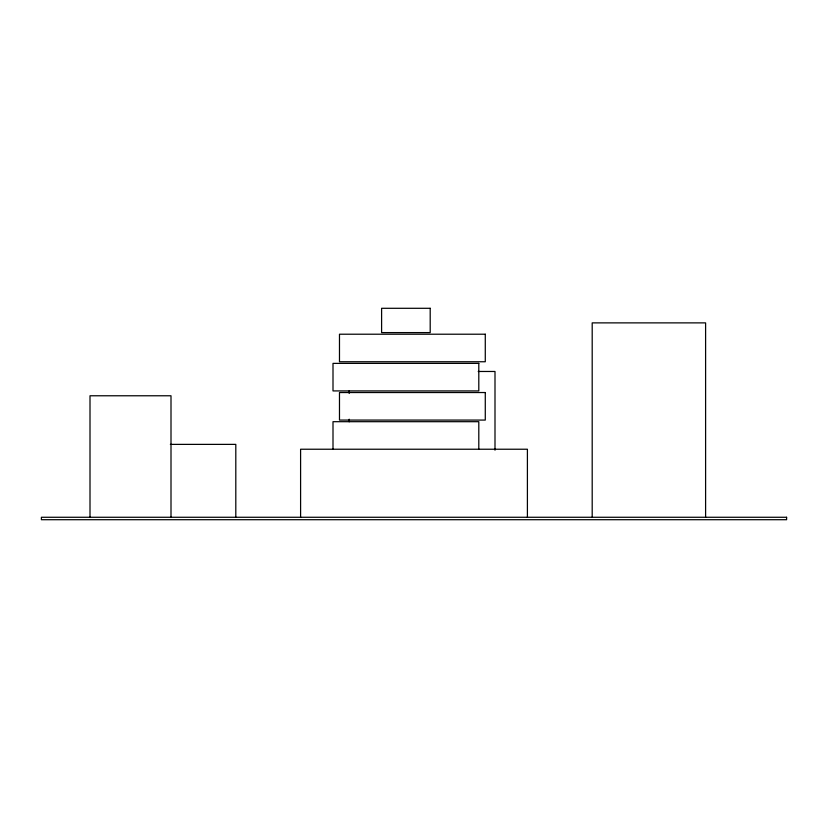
<?xml version="1.0" encoding="UTF-8"?>
<svg xmlns="http://www.w3.org/2000/svg" width="828" height="828" viewBox="0 0 828 828"><rect width="100%" height="100%" fill="white"/><g stroke="black" fill="none" stroke-linecap="round" stroke-linejoin="round"><path stroke-width="1.24" d="M478.222 371.472L494.999 371.472L494.999 450.184M170.361 444.377L235.804 444.377L235.804 517.272M705.601 517.272L705.601 322.879L592.196 322.879L592.196 517.272M527.405 517.272L527.405 449.231L300.595 449.231L300.595 517.272M478.801 449.231L478.801 421.69L333.001 421.69L333.001 449.231M349.199 390.826L349.199 393.414M349.199 419.216L349.199 421.794M171.003 517.272L171.003 395.774L90.004 395.774L90.004 517.272M430.198 308.295L381.604 308.295L381.604 332.597L430.198 332.597L430.198 308.295M485.28 334.212L339.48 334.212L339.48 361.753L485.28 361.753L485.28 334.212M478.801 363.378L333.001 363.378L333.001 390.919L478.801 390.919L478.801 363.378M485.28 392.534L339.48 392.534L339.48 420.075L485.28 420.075L485.28 392.534M786.6 517.272L41.4 517.272L41.4 519.705L786.6 519.705L786.6 517.272"/></g></svg>
